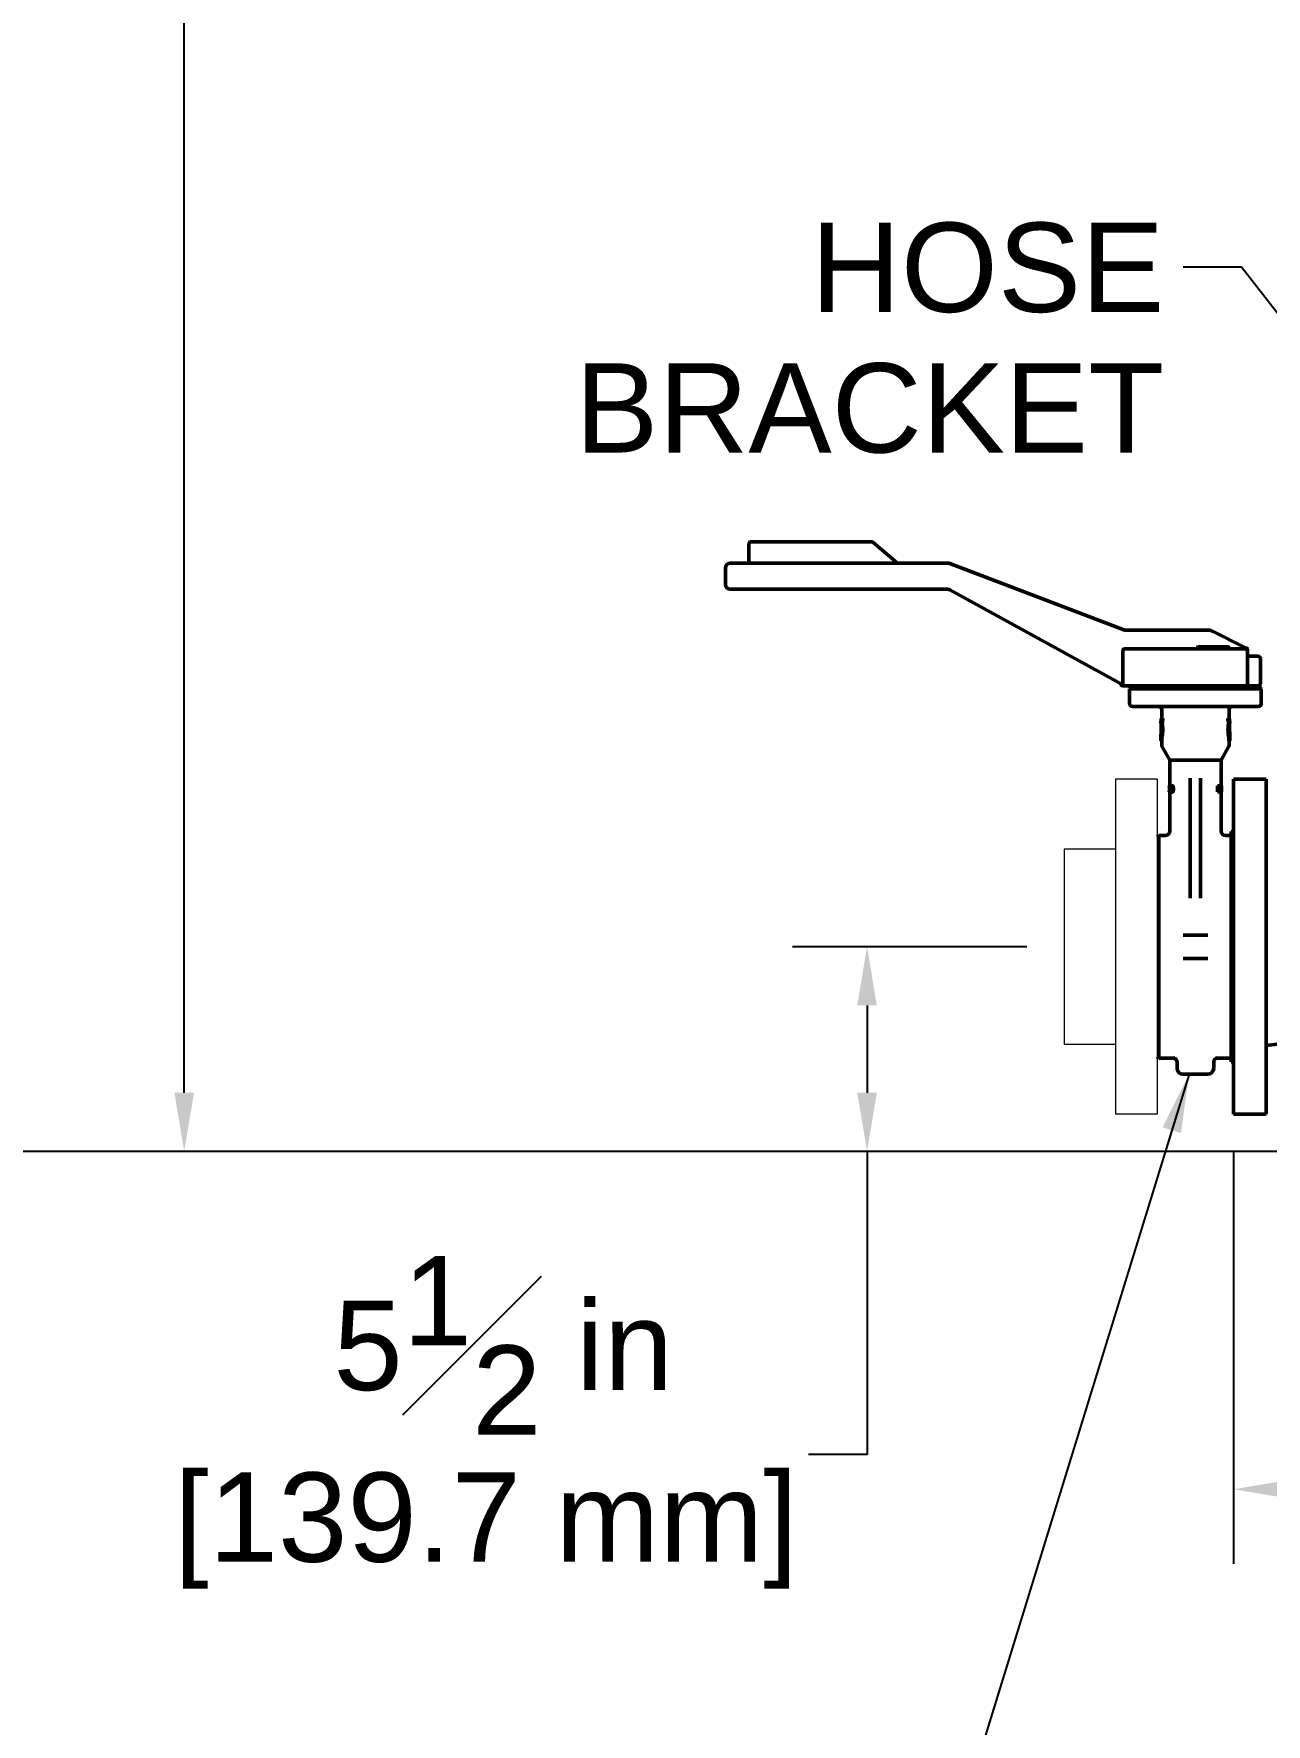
# Model space of a CAD drawing. Header units: inches. Extents: x 20 to 536, y 8 to 344.
# Drawn here: x 48.58 to 81.7, y 31.83 to 77.25 of the extents above; entities that cross this region are included whole.
import ezdxf

# ---------------------------------------------------------------- set-up
doc = ezdxf.new("R2010")
doc.units = ezdxf.units.IN
doc.header["$LTSCALE"] = 16
doc.header["$MEASUREMENT"] = 0
for name, color, linetype, lineweight in [('Dimension (ANSI)', 7, 'Continuous', 25), ('Symbol', 7, 'Continuous', 25), ('Symbol (ANSI)', 7, 'Continuous', 25), ('Visible (ANSI)', 7, 'Continuous', 50)]:
    doc.layers.add(name, color=color, linetype=linetype, lineweight=lineweight)
doc.styles.add('Standard D-E', font='arial.ttf')
doc.dimstyles.new('Default D-E$7', dxfattribs={"dimscale": 16, "dimtxt": 0.15, "dimasz": 0.098425, "dimexe": 0.125, "dimexo": 0.0625, "dimgap": 0.031496, "dimtad": 0, "dimtih": 1, "dimtoh": 1, "dimrnd": 1e-08, "dimzin": 4, "dimdsep": 46, "dimtxsty": 'Standard D-E', "dimcen": 0.09, "dimdle": 0.393701, "dimclrd": 256, "dimclre": 256, "dimclrt": 256, "dimadec": 0, "dimazin": 1, "dimtfac": 1, "dimtofl": 0, "dimtmove": 0, "dimatfit": 3, "dimfxl": 1, "dimtolj": 1, "dimtzin": 4, "dimlwd": -1, "dimlwe": -1, "dimarcsym": 0})
doc.dimstyles.new('in [mm] D-E NeptuneBenson', dxfattribs={"dimscale": 16, "dimtxt": 0.15, "dimasz": 0.098425, "dimexe": 0.125, "dimexo": 0.063, "dimgap": 0.031496, "dimtad": 0, "dimtih": 1, "dimtoh": 1, "dimdec": 4, "dimrnd": 1e-08, "dimzin": 3, "dimdsep": 46, "dimlunit": 5, "dimtxsty": 'Standard D-E', "dimcen": 0.09, "dimdle": 0.393701, "dimclrd": 256, "dimclre": 256, "dimclrt": 256, "dimadec": 1, "dimazin": 1, "dimtfac": 1, "dimtofl": 0, "dimtmove": 0, "dimatfit": 3, "dimfxl": 1, "dimfrac": 1, "dimtolj": 1, "dimtzin": 4, "dimlwd": -1, "dimlwe": -1, "dimarcsym": 0})
doc.dimstyles.new('in [mm] D-E NeptuneBenson$7', dxfattribs={"dimscale": 16, "dimtxt": 0.15, "dimasz": 0.098425, "dimexe": 0.125, "dimexo": 0.063, "dimgap": 0.031496, "dimtad": 0, "dimtih": 1, "dimtoh": 1, "dimdec": 4, "dimrnd": 1e-08, "dimzin": 3, "dimdsep": 46, "dimlunit": 5, "dimtxsty": 'Standard D-E', "dimcen": 0.09, "dimdle": 0.393701, "dimclrd": 256, "dimclre": 256, "dimclrt": 256, "dimadec": 1, "dimazin": 1, "dimtfac": 1, "dimtofl": 0, "dimtmove": 0, "dimatfit": 3, "dimfxl": 1, "dimfrac": 1, "dimtolj": 1, "dimtzin": 4, "dimlwd": -1, "dimlwe": -1, "dimarcsym": 0})

# ---------------------------------------------------------------- blocks, each defined once
blk = doc.blocks.new('*D23')
at = {"layer": 'Defpoints', "color": 0, "transparency": 16777216}
for p in [(52.623, 135.407), (83.938, 135.407), (87.509, 47.22)]:
    blk.add_point(p, dxfattribs=at)
at = {"layer": 'Dimension (ANSI)', "transparency": 16777216}
for p, q in [((82.93, 135.407), (50.623, 135.407)), ((52.623, 133.833), (52.623, 111.219)), ((52.623, 48.795), (52.623, 101.183)), ((86.501, 47.22), (50.623, 47.22))]:
    blk.add_line(p, q, dxfattribs=at)
for points in [[(52.36, 133.833), (52.885, 133.833), (52.623, 135.407)], [(52.36, 48.795), (52.885, 48.795), (52.623, 47.22)]]:
    blk.add_solid(points, dxfattribs=at)
at = {"layer": 'Dimension (ANSI)', "transparency": 16777216, "char_height": 2.4, "attachment_point": 5, "style": 'Standard D-E'}
for s, insert in [('\\A1; 88{\\H1x;\\S3#16;} in', (52.623, 109.177)), ('\\A1;[2240.0 mm]', (52.623, 104.159))]:
    blk.add_mtext(s, dxfattribs=dict(at, insert=insert))
blk = doc.blocks.new('*D28')
at = {"layer": 'Defpoints', "color": 0, "transparency": 16777216}
for p in [(34.861, 145.551), (112.638, 145.551), (87.802, 47.22)]:
    blk.add_point(p, dxfattribs=at)
at = {"layer": 'Dimension (ANSI)', "transparency": 16777216}
for p, q in [((34.861, 143.977), (34.861, 101.252)), ((34.861, 48.795), (34.861, 91.26)), ((86.794, 47.22), (32.861, 47.22))]:
    blk.add_line(p, q, dxfattribs=at)
for points in [[(34.598, 143.977), (35.123, 143.977), (34.861, 145.551)], [(34.598, 48.795), (35.123, 48.795), (34.861, 47.22)]]:
    blk.add_solid(points, dxfattribs=at)
at = {"layer": 'Dimension (ANSI)', "transparency": 16777216, "char_height": 2.4, "attachment_point": 5, "style": 'Standard D-E'}
for s, insert in [('\\A1; 98{\\H1x;\\S5#16;} in', (34.861, 99.21)), ('\\A1;[2491.0 mm]', (34.861, 94.214))]:
    blk.add_mtext(s, dxfattribs=dict(at, insert=insert))
blk = doc.blocks.new('*D30')
at = {"layer": 'Defpoints', "color": 0, "transparency": 16777216}
for p in [(80.823, 48.22), (113.013, 47.861), (113.013, 38.141)]:
    blk.add_point(p, dxfattribs=at)
at = {"layer": 'Dimension (ANSI)', "transparency": 16777216}
for p, q in [((80.823, 47.212), (80.823, 36.141)), ((113.013, 46.853), (113.013, 36.141)), ((82.397, 38.141), (88.251, 38.141)), ((111.438, 38.141), (105.584, 38.141))]:
    blk.add_line(p, q, dxfattribs=at)
for points in [[(82.397, 38.404), (82.397, 37.879), (80.823, 38.141)], [(111.438, 38.404), (111.438, 37.879), (113.013, 38.141)]]:
    blk.add_solid(points, dxfattribs=at)
at = {"layer": 'Dimension (ANSI)', "transparency": 16777216, "char_height": 2.4, "attachment_point": 5, "style": 'Standard D-E'}
for s, insert in [('\\A1; 32{\\H1x;\\S1#4;} in', (96.918, 41.071)), ('\\A1;[817.6 mm]', (96.918, 36.099))]:
    blk.add_mtext(s, dxfattribs=dict(at, insert=insert))
blk = doc.blocks.new('*D31')
at = {"layer": 'Defpoints', "color": 0, "transparency": 16777216}
for p in [(70.975, 52.72), (76.275, 52.72), (87.802, 47.22)]:
    blk.add_point(p, dxfattribs=at)
at = {"layer": 'Dimension (ANSI)', "transparency": 16777216}
for p, q in [((75.267, 52.72), (68.975, 52.72)), ((70.975, 51.145), (70.975, 48.795)), ((86.794, 47.22), (68.975, 47.22)), ((70.975, 47.22), (70.975, 39.072)), ((70.975, 39.072), (69.4, 39.072))]:
    blk.add_line(p, q, dxfattribs=at)
for points in [[(70.712, 51.145), (71.237, 51.145), (70.975, 52.72)], [(70.712, 48.795), (71.237, 48.795), (70.975, 47.22)]]:
    blk.add_solid(points, dxfattribs=at)
at = {"layer": 'Dimension (ANSI)', "transparency": 16777216, "char_height": 2.4, "attachment_point": 5, "style": 'Standard D-E'}
for s, insert in [('\\A1; 5{\\H1x;\\S1#2;} in', (60.733, 42.006)), ('\\A1;[139.7 mm]', (60.733, 37.03))]:
    blk.add_mtext(s, dxfattribs=dict(at, insert=insert))

msp = doc.modelspace()

# ---------------------------------------------------------------- linework, layer by layer
at = {"layer": 'Visible (ANSI)'}
for p, q in [((71.09182, 63.60272), (67.85892, 63.60272)), ((67.79892, 63.54272), (67.79892, 63.04772)), ((71.79334, 63.03239), (71.13039, 63.58868)), ((67.17392, 62.90272), (67.17392, 62.45272)), ((73.15091, 63.02772), (67.29892, 63.02772)), ((77.87742, 61.2359), (73.19541, 63.01953)), ((67.29892, 62.32772), (73.14179, 62.32772)), ((73.20206, 62.31223), (77.84605, 59.7568)), ((80.16941, 61.22772), (77.92192, 61.22772)), ((80.25572, 61.19932), (80.22531, 61.21452)), ((81.12736, 60.76349), (80.25572, 61.19932)), ((77.8502, 60.66772), (77.8502, 59.82301)), ((77.91183, 60.72772), (81.11812, 60.72772)), ((79.85726, 60.73772), (79.85726, 60.76772)), ((80.01753, 60.77772), (79.86726, 60.77772)), ((80.03036, 60.77772), (80.01753, 60.77772)), ((80.36929, 60.77772), (80.03036, 60.77772)), ((80.36647, 60.76772), (80.36647, 60.73772)), ((80.37647, 60.77772), (80.36929, 60.77772)), ((80.69046, 60.77772), (80.37647, 60.77772)), ((80.70046, 60.73772), (80.70046, 60.76772)), ((81.11812, 60.72772), (81.13892, 60.72772)), ((81.1414, 60.75647), (81.12736, 60.76349)), ((81.16968, 60.74233), (81.1414, 60.75647)), ((81.17243, 60.74096), (81.16968, 60.74233)), ((81.19892, 60.69951), (81.19892, 60.66772)), ((81.19892, 59.78772), (81.19892, 60.66772)), ((81.25892, 60.52772), (81.48892, 60.52772)), ((81.54892, 59.78772), (81.54892, 60.46772)), ((81.11812, 59.72772), (77.85892, 59.72772)), ((78.10616, 59.72772), (78.02742, 59.64898)), ((81.57042, 59.64898), (78.02742, 59.64898)), ((78.02742, 59.64898), (78.02742, 59.25527)), ((81.13892, 59.72772), (81.11812, 59.72772)), ((81.13892, 59.72772), (81.49168, 59.72772)), ((81.49168, 59.72772), (81.57042, 59.64898)), ((81.57042, 59.64898), (81.57042, 59.25527)), ((81.49168, 59.17653), (78.10616, 59.17653)), ((78.8934, 59.09779), (78.8934, 58.85016)), ((80.70443, 59.09779), (80.70443, 58.85016)), ((78.87332, 58.78087), (78.87332, 58.73362)), ((78.87332, 58.78087), (78.8843, 58.78087)), ((78.87922, 58.85016), (78.87922, 58.80252)), ((78.87922, 58.85016), (78.9045, 58.85016)), ((78.88507, 58.80252), (78.87922, 58.80252)), ((78.88962, 58.70082), (78.91007, 58.70082)), ((78.9045, 58.80252), (78.89428, 58.80252)), ((78.9045, 58.80252), (78.9045, 58.85016)), ((78.9045, 58.85016), (78.92529, 58.85016)), ((78.9045, 58.80252), (78.92529, 58.80252)), ((78.92529, 58.85016), (78.92529, 58.80252)), ((80.67254, 58.80252), (80.67254, 58.85016)), ((80.69333, 58.85016), (80.67254, 58.85016)), ((80.69333, 58.80252), (80.67254, 58.80252)), ((80.68777, 58.70082), (80.70821, 58.70082)), ((80.69333, 58.85016), (80.71861, 58.85016)), ((80.69333, 58.85016), (80.69333, 58.80252)), ((80.70355, 58.80252), (80.69333, 58.80252)), ((80.71861, 58.80252), (80.71276, 58.80252)), ((80.72451, 58.78087), (80.71353, 58.78087)), ((80.71861, 58.80252), (80.71861, 58.85016)), ((80.72451, 58.78087), (80.72451, 58.73362)), ((78.87332, 58.37457), (78.87332, 58.32732)), ((78.87332, 58.32732), (78.87419, 58.32732)), ((78.87332, 58.2974), (78.87392, 58.2974)), ((78.87332, 58.2974), (78.87332, 58.24976)), ((78.87607, 58.24976), (78.87332, 58.24976)), ((78.87607, 58.24976), (78.89621, 58.24976)), ((78.89822, 58.34739), (78.87803, 58.34739)), ((78.8934, 58.24976), (78.8934, 58.11882)), ((80.7198, 58.34739), (80.69961, 58.34739)), ((80.72176, 58.24976), (80.70162, 58.24976)), ((80.70443, 58.24976), (80.70443, 58.11882)), ((80.72451, 58.24976), (80.72176, 58.24976)), ((80.72451, 58.32732), (80.72365, 58.32732)), ((80.72391, 58.2974), (80.72451, 58.2974)), ((80.72451, 58.37457), (80.72451, 58.32732)), ((80.72451, 58.2974), (80.72451, 58.24976)), ((79.10994, 57.73849), (78.89604, 58.10897)), ((79.10994, 57.73849), (80.48789, 57.73849)), ((79.10994, 57.73849), (79.10994, 57.04426)), ((80.48789, 57.73849), (80.70179, 58.10897)), ((80.48789, 57.73849), (80.48789, 57.04374)), ((79.66112, 57.25117), (79.66112, 56.94459)), ((79.93671, 56.94459), (79.93671, 57.25117)), ((79.0987, 57.02176), (79.0987, 57.00698)), ((79.10051, 57.00698), (79.0987, 57.00698)), ((79.0987, 56.8988), (79.10051, 56.8988)), ((79.0987, 56.8988), (79.0987, 56.88232)), ((79.10636, 56.88232), (79.0987, 56.88232)), ((79.10051, 57.00698), (79.10051, 56.8988)), ((79.10085, 57.04426), (79.10254, 57.04426)), ((79.10254, 56.8988), (79.10254, 57.04426)), ((79.10254, 57.04426), (79.11442, 57.04426)), ((79.10254, 56.8988), (79.10636, 56.8988)), ((79.10636, 56.88232), (79.10636, 56.8988)), ((79.10636, 56.8988), (79.11374, 56.8988)), ((79.10636, 56.88232), (79.11818, 56.88232)), ((79.10994, 56.88232), (79.10994, 55.83008)), ((79.11442, 57.04426), (79.11442, 57.03175)), ((79.12319, 57.04701), (79.13545, 57.04701)), ((79.12319, 56.87892), (79.13545, 56.87892)), ((79.16889, 57.04701), (79.18205, 57.04701)), ((79.16889, 56.87892), (79.18205, 56.87892)), ((79.66112, 55.79604), (79.66112, 56.94459)), ((79.93671, 56.94459), (79.93671, 55.79604)), ((80.39365, 56.88232), (80.39365, 57.04374)), ((80.40729, 57.04374), (80.39365, 57.04374)), ((80.40729, 56.88232), (80.39365, 56.88232)), ((80.40729, 57.04374), (80.42688, 57.04374)), ((80.40729, 57.04374), (80.40729, 56.88232)), ((80.42708, 56.88232), (80.40729, 56.88232)), ((80.41907, 56.90089), (80.41907, 57.02516)), ((80.4274, 57.02516), (80.41907, 57.02516)), ((80.41907, 56.90089), (80.4274, 56.90089)), ((80.4475, 56.91162), (80.43472, 56.91162)), ((80.45905, 57.01361), (80.45905, 57.04374)), ((80.47137, 57.04374), (80.45905, 57.04374)), ((80.45905, 56.88232), (80.45905, 56.91334)), ((80.47137, 56.88232), (80.45905, 56.88232)), ((80.47137, 57.04374), (80.47957, 57.04374)), ((80.47137, 57.04374), (80.47137, 56.88232)), ((80.47692, 56.88232), (80.47137, 56.88232)), ((80.47692, 56.88232), (80.47692, 57.0215)), ((80.49167, 56.88232), (80.47972, 56.88232)), ((80.48033, 57.03752), (80.48033, 57.04374)), ((80.49227, 57.04374), (80.48033, 57.04374)), ((80.49698, 57.04426), (80.48789, 57.04426)), ((80.48789, 56.88232), (80.48789, 55.83008)), ((80.49492, 56.88232), (80.49167, 56.88232)), ((80.49227, 57.04374), (80.49492, 57.04374)), ((80.49227, 57.04374), (80.49227, 56.91594)), ((80.49492, 56.88232), (80.49492, 57.04374)), ((80.49913, 57.02176), (80.49492, 57.02176)), ((80.49913, 57.00698), (80.49492, 57.00698)), ((80.49913, 56.8988), (80.49492, 56.8988)), ((80.49913, 56.88232), (80.49492, 56.88232)), ((80.49732, 57.00698), (80.49732, 56.8988)), ((80.49913, 57.02176), (80.49913, 57.00698)), ((80.49913, 56.8988), (80.49913, 56.88232)), ((80.82254, 48.21984), (80.82254, 57.21984)), ((80.82254, 57.21984), (81.70254, 57.21984)), ((81.70254, 48.21984), (81.70254, 57.21984)), ((78.77529, 55.6726), (78.81466, 55.71197)), ((78.81466, 55.71197), (78.81466, 49.72772)), ((78.81466, 55.71197), (78.99183, 55.71197)), ((79.66112, 54.5934), (79.66112, 55.79604)), ((79.93671, 55.79604), (79.93671, 54.5934)), ((80.606, 55.71197), (80.76254, 55.71197)), ((80.76254, 49.62484), (80.76254, 55.81484)), ((80.76254, 55.81484), (80.82254, 55.81484)), ((79.66112, 54.5934), (79.66112, 54.37694)), ((79.93671, 54.37694), (79.93671, 54.5934)), ((79.66112, 54.37694), (79.66112, 54.02227)), ((79.93671, 54.02227), (79.93671, 54.37694)), ((80.13092, 53.0348), (79.46691, 53.0348)), ((79.46691, 52.40488), (80.13092, 52.40488)), ((82.07254, 50.11027), (81.70254, 50.06484)), ((78.77529, 49.76709), (78.81466, 49.72772)), ((78.81466, 49.72772), (79.23073, 49.72772)), ((79.30679, 49.45232), (79.30679, 49.62291)), ((80.29104, 49.45232), (80.29104, 49.62291)), ((80.3671, 49.72772), (80.76254, 49.72772)), ((80.76254, 49.62484), (80.82254, 49.62484)), ((80.13356, 49.29484), (79.46427, 49.29484)), ((80.82254, 48.21984), (81.70254, 48.21984))]:
    msp.add_line(p, q, dxfattribs=at)
at = {"layer": 'Visible (ANSI)', "linetype": 'Continuous', "lineweight": 18}
for p, q in [((77.65029, 57.21984), (77.65029, 48.21984)), ((78.77529, 57.21984), (77.65029, 57.21984)), ((78.77529, 57.21984), (78.77529, 48.21984)), ((76.27529, 55.34484), (76.27529, 50.09484)), ((77.65029, 55.34484), (76.27529, 55.34484)), ((77.65029, 50.09484), (76.27529, 50.09484)), ((78.77529, 48.21984), (77.65029, 48.21984))]:
    msp.add_line(p, q, dxfattribs=at)
at = {"layer": 'Visible (ANSI)'}
for centre, radius, start, end in [((67.85892, 63.54272), 0.06, 90, 180), ((71.09182, 63.54272), 0.06, 50, 90), ((67.29892, 62.90272), 0.125, 90, 180), ((67.77892, 63.04772), 0.02, 270, 0), ((71.80619, 63.04772), 0.02, 230, 270), ((73.15091, 62.90272), 0.125, 69.145542, 90), ((67.29892, 62.45272), 0.125, 180, 270), ((73.14179, 62.20272), 0.125, 61.17757, 90), ((77.92192, 61.35272), 0.125, 249.145542, 270), ((80.16941, 61.10272), 0.125, 63.434949, 90), ((79.84726, 60.73772), 0.01, 270, 0), ((79.86726, 60.76772), 0.01, 90, 180), ((80.35647, 60.73772), 0.01, 270, 0), ((80.37647, 60.76772), 0.01, 90, 180), ((80.69046, 60.76772), 0.01, 0, 90), ((80.71046, 60.73772), 0.01, 180, 270), ((81.13892, 60.66772), 0.06, 0, 90), ((81.25892, 60.58772), 0.06, 180, 270), ((81.48892, 60.46772), 0.06, 0, 90), ((77.85892, 59.78772), 0.06, 184.869017, 270), ((81.13892, 59.78772), 0.06, 270, 0), ((81.48892, 59.78772), 0.06, 270, 0), ((78.10616, 59.25527), 0.07874, 180, 270), ((78.81466, 59.09779), 0.07874, 0, 90), ((80.78317, 59.09779), 0.07874, 90, 180), ((81.49168, 59.25527), 0.07874, 270, 0), ((78.91309, 58.11882), 0.01969, 180, 210), ((80.68474, 58.11882), 0.01969, 330, 0), ((78.99183, 55.83008), 0.11811, 270, 0), ((80.606, 55.83008), 0.11811, 180, 270), ((79.19655, 49.62291), 0.11024, 0, 71.937897), ((80.40128, 49.62291), 0.11024, 108.062103, 180), ((79.46427, 49.45232), 0.15748, 180, 270), ((80.13356, 49.45232), 0.15748, 270, 0)]:
    msp.add_arc(centre, radius, start, end, dxfattribs=at)
for centre, major_axis, ratio, start_param, end_param in [((79.79892, 58.15025), (0, 4.10717), 0.22535973, 1.43978472, 1.51425269), ((79.79892, 57.93356), (0, 4.10717), 0.22535973, 1.39844189, 1.4544693), ((79.79892, 58.15025), (0, 4.10717), 0.22535973, 1.41130756, 1.42716465), ((79.79892, 57.93356), (0, 4.10717), 0.22535973, 1.35761354, 1.38288267), ((79.79892, 57.93356), (0, -4.01807), 0.22535973, 4.49440365, 4.52025709), ((79.79892, 57.93356), (0, -4.01807), 0.22535973, 1.76292822, 1.78878166), ((79.79892, 57.93356), (0, -4.10717), 0.22535973, 1.75870998, 1.78397911), ((79.79892, 57.93356), (0, -4.10717), 0.22535973, 1.68712335, 1.74315077), ((79.79892, 58.15025), (0, -4.10717), 0.22535973, 1.714428, 1.7302851), ((79.79892, 58.15025), (0, -4.10717), 0.22535973, 1.62733996, 1.70180793), ((79.79892, 58.15025), (0, 4.10717), 0.22535973, 1.52676978, 1.53495966), ((79.79892, 57.93356), (0, 4.10717), 0.22535973, 1.46986752, 1.49373155), ((79.79892, 57.93356), (0, -4.01807), 0.22535973, 4.6092143, 4.63361187), ((79.79892, 57.93356), (0, -4.01807), 0.22535973, 1.64957343, 1.67397101), ((79.79892, 57.93356), (0, -4.10717), 0.22535973, 1.6478611, 1.67172513), ((79.79892, 58.15025), (0, -4.10717), 0.22535973, 1.60663299, 1.61482287), ((79.79892, 56.67609), (0, -1.36564), 0.51315789, 1.72238786, 1.82650113), ((79.79892, 56.67609), (0, -1.34262), 0.51315789, 1.72500719, 1.7495237), ((79.79892, 56.71587), (0, -1.3776), 0.5087001, 1.71653689, 1.81109698)]:
    msp.add_ellipse(centre, major_axis=major_axis, ratio=ratio, start_param=start_param, end_param=end_param, dxfattribs=at)
for points, knots in [([(77.8502, 60.66772), (77.8502, 60.67506), (77.85195, 60.68369), (77.85768, 60.69732), (77.86271, 60.7047), (77.8734, 60.71523), (77.881, 60.7202), (77.89511, 60.72595), (77.90415, 60.72772), (77.91183, 60.72772)], [0, 0, 0, 0, 0.055947917, 0.055947917, 0.112646226, 0.112646226, 0.170293409, 0.170293409, 0.228788544, 0.228788544, 0.228788544, 0.228788544]), ([(81.17243, 60.74096), (81.1725, 60.74092), (81.17258, 60.74088), (81.17598, 60.73917), (81.18145, 60.73627), (81.18659, 60.73137)], [-0.0006488507, -0.0006488507, -0.0006488507, -0.0006488507, 0, 0, 0.02871512, 0.02871512, 0.02871512, 0.02871512]), ([(81.18659, 60.73137), (81.19161, 60.7266), (81.19429, 60.72178), (81.19685, 60.71576), (81.19762, 60.71327), (81.19865, 60.70818), (81.19891, 60.7056), (81.19891, 60.70299)], [0, 0, 0, 0, 0.055402638, 0.055402638, 0.091701074, 0.091701074, 0.127427899, 0.127427899, 0.127427899, 0.127427899]), ([(77.8481, 59.78772), (77.84749, 59.78322), (77.84731, 59.77895), (77.84748, 59.77087), (77.84787, 59.76728), (77.84857, 59.76132), (77.84893, 59.75879), (77.84845, 59.75653), (77.84797, 59.75618), (77.84681, 59.75643), (77.84645, 59.75659), (77.84605, 59.7568)], [-2.024502921, -2.024502921, -2.024502921, -2.024502921, -1.984405791, -1.984405791, -1.94129526, -1.94129526, -1.894654375, -1.894654375, -1.86412594, -1.86412594, -1.852017654, -1.852017654, -1.852017654, -1.852017654]), ([(77.8502, 59.82301), (77.8502, 59.81466), (77.84987, 59.80569), (77.84886, 59.79406), (77.84851, 59.79079), (77.8481, 59.78772)], [0, 0, 0, 0, 0.0635761667, 0.0635761667, 0.0897490203, 0.0897490203, 0.0897490203, 0.0897490203]), ([(78.88286, 58.73814), (78.88084, 58.74818), (78.87895, 58.75681), (78.87478, 58.77513), (78.87332, 58.78087), (78.87332, 58.78087)], [0.527386611, 0.527386611, 0.527386611, 0.527386611, 0.653804561, 0.653804561, 0.871720721, 0.871720721, 0.871720721, 0.871720721]), ([(78.87332, 58.73362), (78.87332, 58.73362), (78.87424, 58.72909), (78.87733, 58.71188), (78.8793, 58.70029), (78.88126, 58.68679)], [2.066873638, 2.066873638, 2.066873638, 2.066873638, 2.239108848, 2.239108848, 2.390237986, 2.390237986, 2.390237986, 2.390237986]), ([(78.87803, 58.34739), (78.88061, 58.35887), (78.88406, 58.3752), (78.89085, 58.41381), (78.89464, 58.43923), (78.90002, 58.49507), (78.90153, 58.52549), (78.90153, 58.55409), (78.90153, 58.5827), (78.90002, 58.61312), (78.89522, 58.66296), (78.89243, 58.68339), (78.88962, 58.70082)], [-0.63725824, -0.63725824, -0.63725824, -0.63725824, -0.4358884, -0.4358884, -0.2179442, -0.2179442, 0, 0, 0, 0.2179442, 0.2179442, 0.38907168, 0.38907168, 0.38907168, 0.38907168]), ([(78.88704, 58.63795), (78.88749, 58.63305), (78.88791, 58.62801), (78.88997, 58.60077), (78.8909, 58.5767), (78.8909, 58.55409), (78.8909, 58.53149), (78.88997, 58.50742), (78.88663, 58.4632), (78.88427, 58.44306), (78.88125, 58.42119), (78.8804, 58.4155), (78.87958, 58.41026)], [-0.212255295, -0.212255295, -0.212255295, -0.212255295, -0.172243729, -0.172243729, 0, 0, 0, 0.172243729, 0.172243729, 0.344487458, 0.344487458, 0.409007072, 0.409007072, 0.409007072, 0.409007072]), ([(78.91007, 58.70082), (78.91294, 58.68339), (78.91579, 58.66296), (78.92071, 58.61313), (78.92226, 58.5827), (78.92226, 58.55409), (78.92226, 58.52549), (78.92071, 58.49506), (78.9152, 58.43923), (78.91132, 58.41381), (78.90438, 58.3752), (78.90085, 58.35887), (78.89822, 58.34739)], [-0.38914701, -0.38914701, -0.38914701, -0.38914701, -0.21798988, -0.21798988, 0, 0, 0, 0.21798988, 0.21798988, 0.43597976, 0.43597976, 0.63740827, 0.63740827, 0.63740827, 0.63740827]), ([(80.69961, 58.34739), (80.69698, 58.35887), (80.69345, 58.3752), (80.68651, 58.41381), (80.68263, 58.43923), (80.67712, 58.49506), (80.67557, 58.52549), (80.67557, 58.5827), (80.67712, 58.61313), (80.68204, 58.66296), (80.68489, 58.68339), (80.68777, 58.70082)], [1.10638799, 1.10638799, 1.10638799, 1.10638799, 1.3078165, 1.3078165, 1.52580638, 1.52580638, 1.74379626, 1.74379626, 1.96178614, 1.96178614, 2.13294327, 2.13294327, 2.13294327, 2.13294327]), ([(80.70821, 58.70082), (80.7054, 58.68339), (80.70261, 58.66296), (80.69781, 58.61312), (80.6963, 58.5827), (80.6963, 58.52549), (80.69781, 58.49507), (80.70319, 58.43923), (80.70698, 58.41381), (80.71377, 58.3752), (80.71722, 58.35887), (80.7198, 58.34739)], [1.35436976, 1.35436976, 1.35436976, 1.35436976, 1.52549724, 1.52549724, 1.74344144, 1.74344144, 1.96138564, 1.96138564, 2.17932984, 2.17932984, 2.38069968, 2.38069968, 2.38069968, 2.38069968]), ([(80.71825, 58.41026), (80.71743, 58.4155), (80.71658, 58.42119), (80.71356, 58.44306), (80.7112, 58.4632), (80.70786, 58.50742), (80.70693, 58.53149), (80.70693, 58.5767), (80.70786, 58.60077), (80.70992, 58.62801), (80.71034, 58.63305), (80.71079, 58.63795)], [0.968908686, 0.968908686, 0.968908686, 0.968908686, 1.033428301, 1.033428301, 1.20567203, 1.20567203, 1.377915758, 1.377915758, 1.550159487, 1.550159487, 1.590171053, 1.590171053, 1.590171053, 1.590171053]), ([(80.72451, 58.78087), (80.72451, 58.78087), (80.72305, 58.77513), (80.71889, 58.75681), (80.71699, 58.74818), (80.71497, 58.73814)], [0.871720721, 0.871720721, 0.871720721, 0.871720721, 1.089636881, 1.089636881, 1.216054831, 1.216054831, 1.216054831, 1.216054831]), ([(80.71657, 58.68679), (80.71853, 58.70029), (80.7205, 58.71188), (80.72359, 58.72909), (80.72451, 58.73362), (80.72451, 58.73362)], [1.743509289, 1.743509289, 1.743509289, 1.743509289, 1.894638427, 1.894638427, 2.066873638, 2.066873638, 2.066873638, 2.066873638]), ([(79.10085, 57.04426), (79.10084, 57.04216), (79.10081, 57.04004), (79.10072, 57.03624), (79.10067, 57.0345), (79.10052, 57.03106), (79.10042, 57.02943), (79.10022, 57.02727), (79.10007, 57.0258), (79.09947, 57.02268), (79.09911, 57.02198), (79.09879, 57.02178), (79.09875, 57.02176), (79.0987, 57.02176)], [-0.243637697, -0.243637697, -0.243637697, -0.243637697, -0.18804168, -0.18804168, -0.139814303, -0.139814303, -0.085271959, -0.085271959, -0.052972768, -0.052972768, -0.008226546, -0.008226546, 0, 0, 0, 0]), ([(79.12319, 57.04701), (79.12206, 57.04701), (79.12097, 57.04664), (79.119, 57.04496), (79.11813, 57.04375), (79.11619, 57.03959), (79.11526, 57.03629), (79.11361, 57.02735), (79.11292, 57.02132), (79.11152, 57.00126), (79.11118, 56.98624), (79.11108, 56.96848), (79.11107, 56.96568), (79.11107, 56.9629)], [-0.352389821, -0.352389821, -0.352389821, -0.352389821, -0.306030752, -0.306030752, -0.263970579, -0.263970579, -0.204698491, -0.204698491, -0.135386695, -0.135386695, -0.021232323, -0.021232323, 0, 0, 0, 0]), ([(79.11107, 56.9629), (79.11107, 56.94118), (79.11153, 56.92285), (79.1133, 56.90125), (79.11402, 56.89649), (79.11533, 56.88949), (79.11625, 56.88626), (79.11868, 56.88103), (79.1202, 56.8796), (79.12228, 56.87898), (79.12273, 56.87892), (79.12319, 56.87892)], [-0.186250774, -0.186250774, -0.186250774, -0.186250774, -0.132345258, -0.132345258, -0.10238768, -0.10238768, -0.061688522, -0.061688522, -0.013226135, -0.013226135, 0, 0, 0, 0]), ([(79.11572, 56.9629), (79.11572, 56.97902), (79.11593, 56.98867), (79.11617, 56.99891), (79.11646, 57.006), (79.11703, 57.01208)], [-0.0787529308, -0.0787529308, -0.0787529308, -0.0787529308, -0.0500105562, -0.0500105562, 0, 0, 0, 0]), ([(79.117, 56.91424), (79.11623, 56.92273), (79.11604, 56.93092), (79.11577, 56.94351), (79.11572, 56.95391), (79.11572, 56.9629)], [-0.0957677397, -0.0957677397, -0.0957677397, -0.0957677397, -0.0684617329, -0.0684617329, 0, 0, 0, 0]), ([(79.12319, 56.89684), (79.12262, 56.89684), (79.12205, 56.897), (79.12103, 56.89777), (79.12056, 56.89832), (79.11978, 56.89973), (79.11911, 56.90113), (79.11779, 56.90706), (79.11733, 56.91053), (79.117, 56.91424)], [-0.147079807, -0.147079807, -0.147079807, -0.147079807, -0.102041421, -0.102041421, -0.061797626, -0.061797626, -0.030238662, -0.030238662, 0, 0, 0, 0]), ([(79.11703, 57.01208), (79.11723, 57.01412), (79.11746, 57.0161), (79.11799, 57.01962), (79.11829, 57.02118), (79.11925, 57.02508), (79.11988, 57.02643), (79.12124, 57.02859), (79.12221, 57.02909), (79.12319, 57.02909)], [-0.0640399717, -0.0640399717, -0.0640399717, -0.0640399717, -0.0539442507, -0.0539442507, -0.0447893953, -0.0447893953, -0.0282701158, -0.0282701158, 0, 0, 0, 0]), ([(79.13952, 56.96303), (79.13952, 56.98159), (79.13885, 57.00065), (79.13575, 57.02406), (79.13458, 57.02902), (79.13265, 57.0361), (79.13133, 57.03945), (79.12814, 57.04483), (79.12634, 57.04631), (79.12412, 57.04695), (79.12365, 57.04701), (79.12319, 57.04701)], [-0.188969819, -0.188969819, -0.188969819, -0.188969819, -0.133911297, -0.133911297, -0.104526704, -0.104526704, -0.062503335, -0.062503335, -0.013191232, -0.013191232, 0, 0, 0, 0]), ([(79.12319, 57.02909), (79.12422, 57.02909), (79.12529, 57.02854), (79.12674, 57.02636), (79.1275, 57.02501), (79.1291, 57.01939), (79.1297, 57.01597), (79.13015, 57.01234)], [-0.125547527, -0.125547527, -0.125547527, -0.125547527, -0.059954436, -0.059954436, -0.029957518, -0.029957518, 0, 0, 0, 0]), ([(79.12319, 56.87892), (79.12432, 56.87892), (79.12548, 56.87929), (79.12773, 56.88097), (79.1288, 56.88218), (79.13134, 56.88638), (79.13269, 56.88977), (79.13516, 56.89876), (79.13632, 56.90486), (79.13871, 56.92543), (79.13933, 56.94031), (79.13951, 56.9577), (79.13952, 56.96037), (79.13952, 56.96303)], [-0.36342485, -0.36342485, -0.36342485, -0.36342485, -0.314566353, -0.314566353, -0.269830239, -0.269830239, -0.205060654, -0.205060654, -0.13258773, -0.13258773, -0.020262921, -0.020262921, 0, 0, 0, 0]), ([(79.13019, 56.91384), (79.12995, 56.91184), (79.12966, 56.90989), (79.12901, 56.90642), (79.12865, 56.90488), (79.12749, 56.90095), (79.12675, 56.89956), (79.1252, 56.89736), (79.12418, 56.89684), (79.12319, 56.89684)], [-0.0645311603, -0.0645311603, -0.0645311603, -0.0645311603, -0.054473203, -0.054473203, -0.0453115142, -0.0453115142, -0.0283680152, -0.0283680152, 0, 0, 0, 0]), ([(79.12918, 57.01208), (79.12859, 57.00596), (79.1283, 56.9988), (79.12805, 56.98857), (79.12784, 56.97898), (79.12784, 56.9629)], [0, 0, 0, 0, 0.0503829338, 0.0503829338, 0.0786654707, 0.0786654707, 0.0786654707, 0.0786654707]), ([(79.12784, 56.9629), (79.12784, 56.95392), (79.12789, 56.94352), (79.12817, 56.93093), (79.12836, 56.92273), (79.12915, 56.91424)], [0, 0, 0, 0, 0.0684313138, 0.0684313138, 0.0958308045, 0.0958308045, 0.0958308045, 0.0958308045]), ([(79.13015, 57.01234), (79.13111, 57.00465), (79.13146, 56.99612), (79.13192, 56.98255), (79.13202, 56.97239), (79.13202, 56.96303)], [-0.103779114, -0.103779114, -0.103779114, -0.103779114, -0.071310075, -0.071310075, 0, 0, 0, 0]), ([(79.13202, 56.96303), (79.13202, 56.94755), (79.13175, 56.93845), (79.13136, 56.92721), (79.13095, 56.91997), (79.13019, 56.91384)], [-0.0865547966, -0.0865547966, -0.0865547966, -0.0865547966, -0.0504601915, -0.0504601915, 0, 0, 0, 0]), ([(79.13545, 57.04701), (79.13732, 57.04701), (79.13929, 57.04601), (79.14276, 57.04141), (79.14418, 57.03845), (79.14645, 57.03149), (79.14768, 57.02683), (79.14897, 57.01851), (79.14912, 57.01751), (79.14926, 57.0165)], [0, 0, 0, 0, 0.052865127, 0.052865127, 0.095304938, 0.095304938, 0.128967502, 0.128967502, 0.133503456, 0.133503456, 0.133503456, 0.133503456]), ([(79.14934, 56.90942), (79.14846, 56.90296), (79.14746, 56.89821), (79.1453, 56.89028), (79.14395, 56.88684), (79.14134, 56.88239), (79.14019, 56.88106), (79.13782, 56.8793), (79.13661, 56.87892), (79.13545, 56.87892)], [0.145379097, 0.145379097, 0.145379097, 0.145379097, 0.211784999, 0.211784999, 0.288912783, 0.288912783, 0.345741066, 0.345741066, 0.405337774, 0.405337774, 0.405337774, 0.405337774]), ([(79.16889, 57.04701), (79.16681, 57.04701), (79.16476, 57.04661), (79.16106, 57.04477), (79.15941, 57.04345), (79.1558, 57.03899), (79.15406, 57.03554), (79.15113, 57.02672), (79.14976, 57.02075), (79.14709, 57.00006), (79.14645, 56.98549), (79.14626, 56.9682), (79.14625, 56.96555), (79.14625, 56.9629)], [-0.401198967, -0.401198967, -0.401198967, -0.401198967, -0.339239024, -0.339239024, -0.283716192, -0.283716192, -0.209019785, -0.209019785, -0.131845749, -0.131845749, -0.020176299, -0.020176299, 0, 0, 0, 0]), ([(79.14625, 56.9629), (79.14625, 56.93864), (79.14741, 56.92195), (79.15046, 56.9021), (79.15182, 56.89724), (79.15432, 56.88994), (79.15607, 56.88656), (79.16072, 56.88102), (79.16361, 56.87955), (79.16737, 56.87897), (79.16813, 56.87892), (79.16889, 56.87892)], [-0.187600973, -0.187600973, -0.187600973, -0.187600973, -0.140846763, -0.140846763, -0.110286961, -0.110286961, -0.066739037, -0.066739037, -0.013235496, -0.013235496, 0, 0, 0, 0]), ([(79.15527, 56.9629), (79.15527, 56.9779), (79.15561, 56.98784), (79.15618, 56.99965), (79.15672, 57.00632), (79.15773, 57.01208)], [-0.0909123665, -0.0909123665, -0.0909123665, -0.0909123665, -0.0478393759, -0.0478393759, 0, 0, 0, 0]), ([(79.15767, 56.91424), (79.15624, 56.92273), (79.15587, 56.93093), (79.15537, 56.94351), (79.15527, 56.95391), (79.15527, 56.9629)], [-0.0957885026, -0.0957885026, -0.0957885026, -0.0957885026, -0.068480317, -0.068480317, 0, 0, 0, 0]), ([(79.16889, 56.89684), (79.167, 56.89684), (79.16509, 56.89742), (79.16278, 56.89972), (79.16153, 56.90116), (79.15911, 56.90713), (79.15828, 56.91055), (79.15767, 56.91424)], [-0.153015949, -0.153015949, -0.153015949, -0.153015949, -0.063811293, -0.063811293, -0.030391304, -0.030391304, 0, 0, 0, 0]), ([(79.15773, 57.01208), (79.15838, 57.01579), (79.15925, 57.01925), (79.16163, 57.02485), (79.16282, 57.02627), (79.1653, 57.02856), (79.1671, 57.02909), (79.16889, 57.02909)], [-0.0649643533, -0.0649643533, -0.0649643533, -0.0649643533, -0.0479606216, -0.0479606216, -0.0311867312, -0.0311867312, 0, 0, 0, 0]), ([(79.17066, 57.01208), (79.16964, 57.00641), (79.16909, 56.99985), (79.16857, 56.98946), (79.16815, 56.97934), (79.16815, 56.9629)], [0, 0, 0, 0, 0.0471598641, 0.0471598641, 0.079988536, 0.079988536, 0.079988536, 0.079988536]), ([(79.16815, 56.9629), (79.16815, 56.95392), (79.16825, 56.94354), (79.16876, 56.93093), (79.16914, 56.92273), (79.1706, 56.91424)], [0, 0, 0, 0, 0.0683983214, 0.0683983214, 0.0959615501, 0.0959615501, 0.0959615501, 0.0959615501]), ([(79.19672, 56.96303), (79.19672, 56.98082), (79.1957, 56.99903), (79.19159, 57.01916), (79.19005, 57.02521), (79.18573, 57.03527), (79.18343, 57.0389), (79.17774, 57.04477), (79.17444, 57.04635), (79.17042, 57.04695), (79.16965, 57.04701), (79.16889, 57.04701)], [-0.32937722, -0.32937722, -0.32937722, -0.32937722, -0.17104907, -0.17104907, -0.115548814, -0.115548814, -0.069101164, -0.069101164, -0.013221831, -0.013221831, 0, 0, 0, 0]), ([(79.16889, 57.02909), (79.17067, 57.02909), (79.17251, 57.02857), (79.17506, 57.02643), (79.17641, 57.02505), (79.17918, 57.01936), (79.18021, 57.01599), (79.18098, 57.01234)], [-0.130088001, -0.130088001, -0.130088001, -0.130088001, -0.06286947, -0.06286947, -0.030503797, -0.030503797, 0, 0, 0, 0]), ([(79.16889, 56.87892), (79.17091, 56.87892), (79.17299, 56.8793), (79.17694, 56.88102), (79.1788, 56.88228), (79.18321, 56.88662), (79.18555, 56.89016), (79.18957, 56.89918), (79.19152, 56.90522), (79.19442, 56.92074), (79.19527, 56.92825), (79.19613, 56.93992), (79.19635, 56.94428), (79.19657, 56.95097), (79.19662, 56.95332), (79.19668, 56.95689), (79.19669, 56.95811), (79.19671, 56.96056), (79.19672, 56.9618), (79.19672, 56.96303)], [-0.366320233, -0.366320233, -0.366320233, -0.366320233, -0.313617086, -0.313617086, -0.265544382, -0.265544382, -0.19586383, -0.19586383, -0.126420664, -0.126420664, -0.069755425, -0.069755425, -0.036591851, -0.036591851, -0.018698882, -0.018698882, -0.009386338, -0.009386338, 0, 0, 0, 0]), ([(79.18105, 56.91384), (79.1803, 56.91021), (79.17931, 56.90684), (79.17664, 56.90123), (79.1753, 56.89976), (79.1726, 56.8974), (79.17071, 56.89684), (79.16889, 56.89684)], [-0.0656606858, -0.0656606858, -0.0656606858, -0.0656606858, -0.0489049499, -0.0489049499, -0.0317352905, -0.0317352905, 0, 0, 0, 0]), ([(79.1706, 56.91424), (79.17122, 56.91052), (79.17208, 56.90709), (79.17408, 56.90228), (79.17489, 56.90099), (79.17554, 56.90014)], [0, 0, 0, 0, 0.0305878434, 0.0305878434, 0.0516279302, 0.0516279302, 0.0516279302, 0.0516279302]), ([(79.17556, 57.02578), (79.17491, 57.02495), (79.1742, 57.0238), (79.17225, 57.01937), (79.17133, 57.01585), (79.17066, 57.01208)], [0.0379668319, 0.0379668319, 0.0379668319, 0.0379668319, 0.0480075259, 0.0480075259, 0.0658858007, 0.0658858007, 0.0658858007, 0.0658858007]), ([(79.18098, 57.01234), (79.18171, 57.0089), (79.18226, 57.0052), (79.18308, 56.99768), (79.1835, 56.99248), (79.18393, 56.98109), (79.18402, 56.97768), (79.18411, 56.97247), (79.18413, 56.97063), (79.18415, 56.96785), (79.18416, 56.96689), (79.18416, 56.96545), (79.18417, 56.96497), (79.18417, 56.964), (79.18417, 56.96351), (79.18417, 56.96303)], [-0.174413692, -0.174413692, -0.174413692, -0.174413692, -0.115670729, -0.115670729, -0.054377333, -0.054377333, -0.028614968, -0.028614968, -0.01465395, -0.01465395, -0.007398215, -0.007398215, -0.003686578, -0.003686578, 0, 0, 0, 0]), ([(79.18417, 56.96303), (79.18417, 56.9472), (79.18369, 56.93769), (79.18296, 56.92632), (79.18226, 56.91959), (79.18105, 56.91384)], [-0.0876462716, -0.0876462716, -0.0876462716, -0.0876462716, -0.0479816509, -0.0479816509, 0, 0, 0, 0]), ([(79.18205, 57.04701), (79.1856, 57.04701), (79.1893, 57.04587), (79.1955, 57.04065), (79.19795, 57.03742), (79.20166, 57.0301), (79.20379, 57.02504), (79.20759, 57.00878), (79.20876, 56.99995), (79.21022, 56.98202), (79.2105, 56.97238), (79.2105, 56.96303)], [0, 0, 0, 0, 0.060739198, 0.060739198, 0.107105828, 0.107105828, 0.140579606, 0.140579606, 0.172845783, 0.172845783, 0.207243166, 0.207243166, 0.207243166, 0.207243166]), ([(79.2105, 56.96303), (79.2105, 56.94906), (79.2099, 56.9338), (79.2062, 56.90858), (79.20399, 56.9017), (79.20048, 56.89278), (79.19829, 56.88891), (79.19366, 56.88342), (79.19141, 56.88167), (79.18675, 56.8794), (79.18437, 56.87892), (79.18205, 56.87892)], [0, 0, 0, 0, 0.1064092, 0.1064092, 0.199261451, 0.199261451, 0.30297713, 0.30297713, 0.390704034, 0.390704034, 0.480877809, 0.480877809, 0.480877809, 0.480877809]), ([(80.41906, 56.90119), (80.42003, 56.90132), (80.42099, 56.90149), (80.42584, 56.90265), (80.42799, 56.90414), (80.43098, 56.90637), (80.43294, 56.90863), (80.43472, 56.91162)], [0.027720104, 0.027720104, 0.027720104, 0.027720104, 0.044505736, 0.044505736, 0.114852539, 0.114852539, 0.291185784, 0.291185784, 0.291185784, 0.291185784]), ([(80.43389, 57.01548), (80.43189, 57.01829), (80.42973, 57.02044), (80.42582, 57.02299), (80.42337, 57.02428), (80.41908, 57.02486)], [0, 0, 0, 0, 0.0448067037, 0.0448067037, 0.0753049451, 0.0753049451, 0.0753049451, 0.0753049451]), ([(80.45234, 57.03092), (80.44997, 57.03494), (80.44721, 57.03773), (80.44236, 57.04103), (80.4384, 57.04344), (80.4282, 57.04373), (80.42754, 57.04374), (80.42688, 57.04374)], [-0.424072976, -0.424072976, -0.424072976, -0.424072976, -0.17749503, -0.17749503, -0.011337247, -0.011337247, 0, 0, 0, 0]), ([(80.42708, 56.88232), (80.43285, 56.88232), (80.43738, 56.88301), (80.4433, 56.88542), (80.44705, 56.88744), (80.45165, 56.89433), (80.45195, 56.89479), (80.45224, 56.89527)], [-0.266149275, -0.266149275, -0.266149275, -0.266149275, -0.109285448, -0.109285448, -0.007204652, -0.007204652, 0, 0, 0, 0]), ([(80.4274, 57.02516), (80.43387, 57.02516), (80.43717, 57.02373), (80.44166, 57.02137), (80.44429, 57.01893), (80.44669, 57.01548)], [-0.0858935742, -0.0858935742, -0.0858935742, -0.0858935742, -0.054745413, -0.054745413, 0, 0, 0, 0]), ([(80.4475, 56.91162), (80.44413, 56.90584), (80.44077, 56.90396), (80.43551, 56.90145), (80.43143, 56.90089), (80.4274, 56.90089)], [-0.100491297, -0.100491297, -0.100491297, -0.100491297, -0.069388792, -0.069388792, 0, 0, 0, 0]), ([(80.44365, 56.96316), (80.44365, 56.97266), (80.4432, 56.98233), (80.44112, 56.99656), (80.44002, 57.00152), (80.43722, 57.00972), (80.43567, 57.0129), (80.43389, 57.01548)], [0, 0, 0, 0, 0.072372782, 0.072372782, 0.116979411, 0.116979411, 0.15687009, 0.15687009, 0.15687009, 0.15687009]), ([(80.43472, 56.91162), (80.43657, 56.91462), (80.43816, 56.9183), (80.44133, 56.92919), (80.4422, 56.9358), (80.4434, 56.94779), (80.44365, 56.9556), (80.44365, 56.96316)], [0, 0, 0, 0, 0.043260185, 0.043260185, 0.105826832, 0.105826832, 0.202634421, 0.202634421, 0.202634421, 0.202634421]), ([(80.44669, 57.01548), (80.44855, 57.01272), (80.45016, 57.00928), (80.45284, 57.00086), (80.45385, 56.99609), (80.45582, 56.98217), (80.45626, 56.97258), (80.45626, 56.96316)], [-0.156774036, -0.156774036, -0.156774036, -0.156774036, -0.114215048, -0.114215048, -0.071759591, -0.071759591, 0, 0, 0, 0]), ([(80.45626, 56.96316), (80.45626, 56.95608), (80.45604, 56.9488), (80.455, 56.93709), (80.45423, 56.93082), (80.4513, 56.91935), (80.44958, 56.91505), (80.4475, 56.91162)], [-0.189135303, -0.189135303, -0.189135303, -0.189135303, -0.107207927, -0.107207927, -0.049391227, -0.049391227, 0, 0, 0, 0]), ([(80.45224, 56.89527), (80.45439, 56.89893), (80.45622, 56.90339), (80.45973, 56.91521), (80.46094, 56.92192), (80.46319, 56.93687), (80.46392, 56.94761), (80.46408, 56.96012), (80.46409, 56.96151), (80.46409, 56.9629)], [-0.168854897, -0.168854897, -0.168854897, -0.168854897, -0.136187178, -0.136187178, -0.095421884, -0.095421884, -0.010582904, -0.010582904, 0, 0, 0, 0]), ([(80.46409, 56.9629), (80.46409, 56.97139), (80.46382, 56.97993), (80.46266, 56.99353), (80.46185, 57.00098), (80.45844, 57.01693), (80.45623, 57.02356), (80.45308, 57.02962), (80.45272, 57.03028), (80.45234, 57.03092)], [-0.264093232, -0.264093232, -0.264093232, -0.264093232, -0.15390777, -0.15390777, -0.081487415, -0.081487415, -0.009253089, -0.009253089, 0, 0, 0, 0]), ([(80.49698, 57.04426), (80.49699, 57.04216), (80.49702, 57.04004), (80.49711, 57.03624), (80.49716, 57.0345), (80.49731, 57.03106), (80.49741, 57.02943), (80.49761, 57.02727), (80.49776, 57.0258), (80.49836, 57.02268), (80.49872, 57.02198), (80.49904, 57.02178), (80.49908, 57.02176), (80.49913, 57.02176)], [-0.243637697, -0.243637697, -0.243637697, -0.243637697, -0.18804168, -0.18804168, -0.139814303, -0.139814303, -0.085271959, -0.085271959, -0.052972768, -0.052972768, -0.008226546, -0.008226546, 0, 0, 0, 0]), ([(79.23073, 49.72772), (79.23073, 49.72772), (79.23102, 49.72789), (79.23339, 49.72932), (79.23788, 49.73208), (79.24507, 49.7364), (79.24513, 49.73643), (79.24519, 49.73647)], [0.574608798, 0.574608798, 0.574608798, 0.574608798, 0.716006805, 0.716006805, 1.149196454, 1.149196454, 1.152850027, 1.152850027, 1.152850027, 1.152850027]), ([(80.35264, 49.73647), (80.3527, 49.73643), (80.35276, 49.7364), (80.35998, 49.73206), (80.36449, 49.72929), (80.36682, 49.72789), (80.3671, 49.72772), (80.3671, 49.72772)], [-0.003653915, -0.003653915, -0.003653915, -0.003653915, 0, 0, 0.435275465, 0.435275465, 0.574608798, 0.574608798, 0.574608798, 0.574608798])]:
    msp.add_open_spline(points, degree=3, knots=knots, dxfattribs=at)
for points in [[(81.19892, 60.69951), (81.19892, 60.70069), (81.19892, 60.70185), (81.19891, 60.70299)], [(78.8748, 58.38236), (78.87383, 58.37709), (78.87332, 58.37457), (78.87332, 58.37457)], [(78.87332, 58.32732), (78.87332, 58.32732), (78.87362, 58.32851), (78.87422, 58.33101)], [(80.72451, 58.37457), (80.72451, 58.37457), (80.724, 58.37709), (80.72303, 58.38236)], [(80.72361, 58.33101), (80.72421, 58.32851), (80.72451, 58.32732), (80.72451, 58.32732)], [(79.12915, 56.91424), (79.12928, 56.91272), (79.12944, 56.91124), (79.12963, 56.90983)], [(79.12962, 57.01604), (79.12945, 57.01476), (79.12931, 57.01343), (79.12918, 57.01208)]]:
    msp.add_open_spline(points, degree=3, dxfattribs=at)

# ---------------------------------------------------------------- texts
at = {"layer": 'Symbol (ANSI)', "insert": (78.96414, 72.17889), "char_height": 2.4000001, "width": 15.8414645, "attachment_point": 3, "line_spacing_factor": 0.944221, "style": 'Standard D-E'}
msp.add_mtext('\\fArial|b0|i0;HOSE\\P\\fArial|b0|i0;BRACKET', dxfattribs=at)

# ---------------------------------------------------------------- dimensions: what is measured, and where the dimension line sits
at = {"layer": 'Dimension (ANSI)'}
for base, p1, p2, angle, text, override, picture, middle in [((34.860741, 145.551486), (87.801881, 47.219842), (112.637537, 145.551486), 90, ' <> in\\X[2491.0 mm]', {"dimgap": 0.031496, "dimdec": 4, "dimpost": '', "dimse2": 1, "dimtol": 0, "dimlim": 0, "dimtp": 0, "dimtm": 0, "dimtdec": 2, "dimatfit": 1}, '*D28', (34.860741, 96.256092)), ((52.62278, 135.40734), (87.50899, 47.21984), (83.93813, 135.40734), 90, ' <> in\\X[2240.0 mm]', {"dimgap": 0.031496, "dimdec": 4, "dimpost": '', "dimtol": 0, "dimlim": 0, "dimtp": 0, "dimtm": 0, "dimtdec": 2, "dimatfit": 1}, '*D23', (52.62278, 106.20097)), ((70.97474, 52.71984), (87.80188, 47.21984), (76.27529, 52.71984), 90, ' <> in\\X[139.7 mm]', {"dimgap": 0.031496, "dimdec": 3, "dimpost": '', "dimtol": 0, "dimlim": 0, "dimtp": 0, "dimtm": 0, "dimtdec": 2, "dimatfit": 2}, '*D31', (60.73338, 39.07218)), ((113.01254, 38.1411), (80.82254, 48.21984), (113.01254, 47.8609), 180, ' <> in\\X[817.6 mm]', {"dimgap": 0.031496, "dimtih": 0, "dimtoh": 0, "dimdec": 3, "dimpost": '', "dimtol": 0, "dimlim": 0, "dimtp": 0, "dimtm": 0, "dimtdec": 2, "dimatfit": 1}, '*D30', (96.91754, 38.1411))]:
    dim = msp.add_linear_dim(base=base, p1=p1, p2=p2, angle=angle, text=text, dimstyle='in [mm] D-E NeptuneBenson', override=override, dxfattribs=at)
    dim.commit()
    dim.dimension.update_dxf_attribs({"geometry": picture, "text_midpoint": middle, "dimtype": 160})

# ---------------------------------------------------------------- leaders
at = {"layer": 'Symbol', "annotation_type": 0, "has_hookline": 1, "hookline_direction": 1, "text_width": 21.73424}
msp.add_leader([(79.62856, 49.29484), (72.55725, 26.33025), (70.98245, 26.33025)], dimstyle='Default D-E$7', override={"dimtad": 0}, dxfattribs=at)
at = {"layer": 'Symbol (ANSI)', "annotation_type": 0, "has_hookline": 1, "hookline_direction": 1}
for points, text_width in [([(91.93902, 73.30697), (84.8088, 88.21908), (83.234, 88.21908)], 24.7678), ([(86.3658, 64.14578), (81.04288, 70.97889), (79.46807, 70.97889)], 15.52306)]:
    msp.add_leader(points, dimstyle='in [mm] D-E NeptuneBenson$7', override={"dimtad": 0}, dxfattribs=dict(at, text_width=text_width))

doc.saveas('drawing.dxf')
